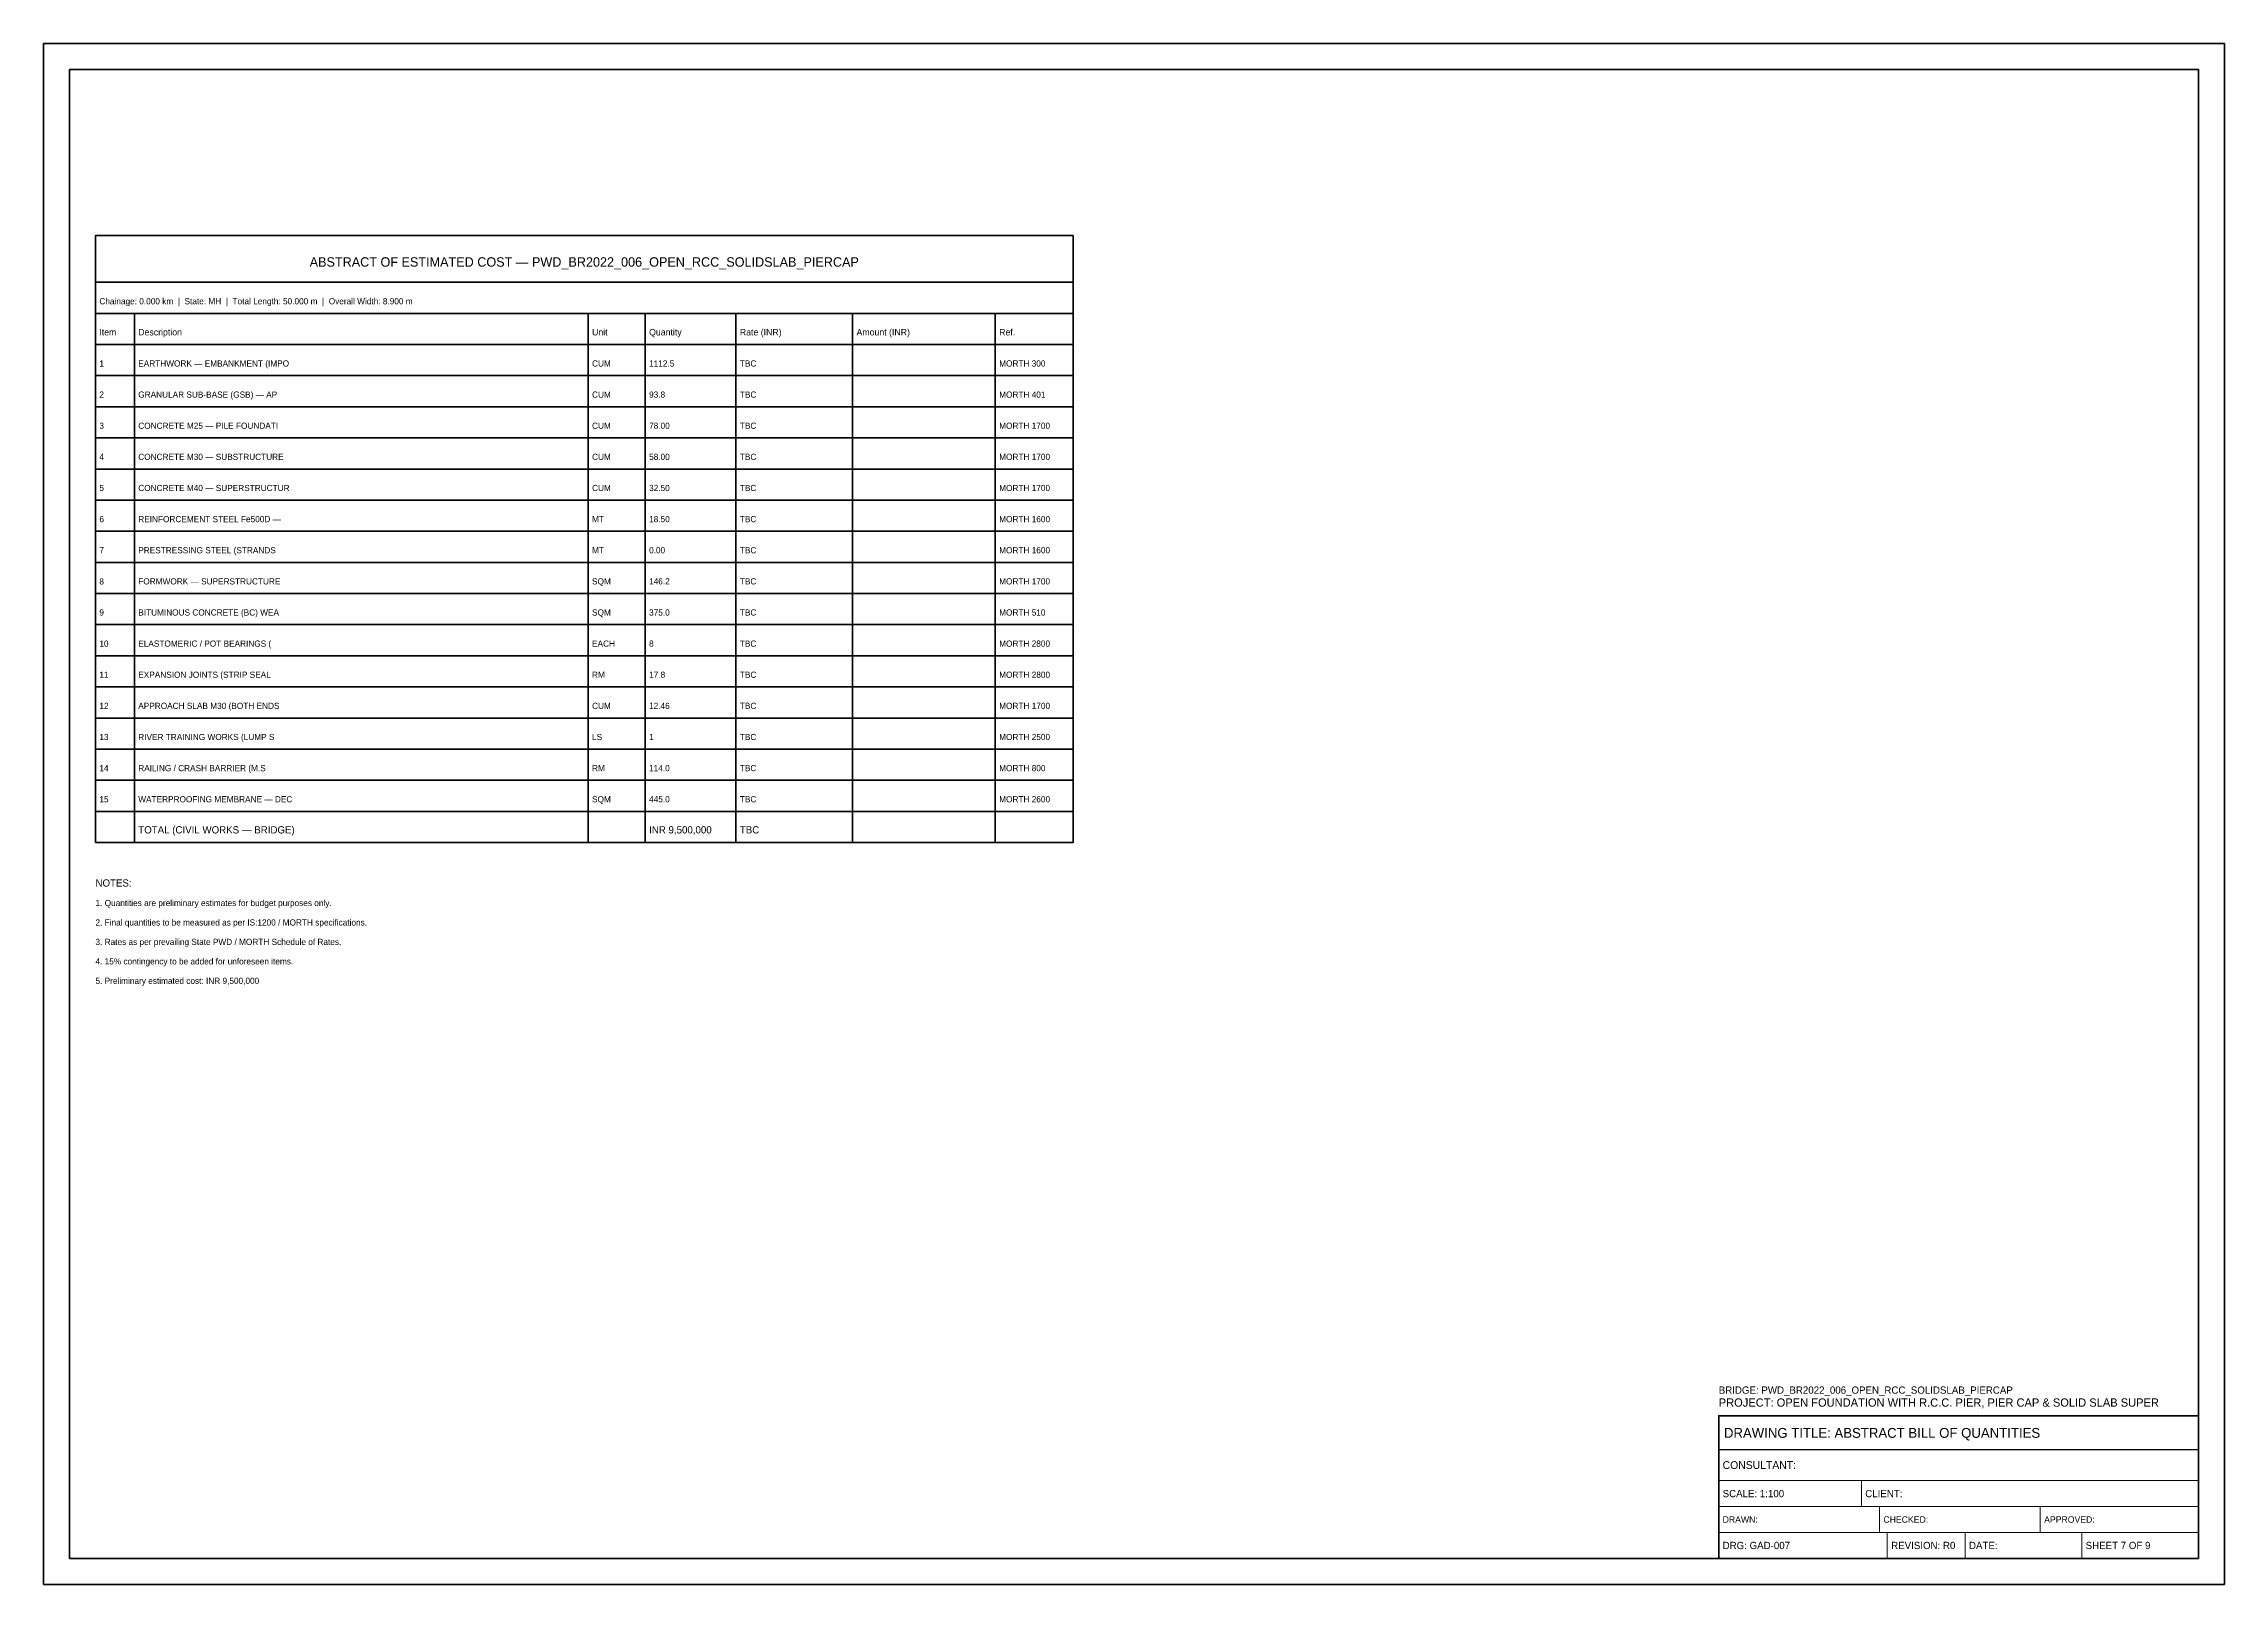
# Model space of a CAD drawing. Header units: metres. Extents: x 0 to 841, y 0 to 594.
import ezdxf
from ezdxf.enums import TextEntityAlignment as Align

# ---------------------------------------------------------------- set-up
doc = ezdxf.new("R2010")
doc.units = ezdxf.units.M
for name, color, linetype, lineweight in [('BORDER-INNER', 7, 'Continuous', 35), ('BORDER-OUTER', 7, 'Continuous', 70), ('TEXT-GENERAL', 7, 'Continuous', 18), ('TEXT-HEADER', 7, 'Continuous', 25), ('TEXT-SPEC', 7, 'Continuous', 13), ('TEXT-TITLE', 7, 'Continuous', 25), ('TITLEBLK-BOX', 7, 'Continuous', 50), ('TITLEBLK-TEXT', 7, 'Continuous', 18)]:
    doc.layers.add(name, color=color, linetype=linetype, lineweight=lineweight)

msp = doc.modelspace()

# ---------------------------------------------------------------- linework, layer by layer
at = {"layer": 'BORDER-INNER'}
msp.add_lwpolyline([(10, 10), (831, 10), (831, 584), (10, 584), (10, 10)], dxfattribs=at)
at = {"layer": 'BORDER-OUTER'}
msp.add_lwpolyline([(0, 0), (841, 0), (841, 594), (0, 594), (0, 0)], dxfattribs=at)
at = {"layer": 'TITLEBLK-BOX'}
for points in [[(20, 502), (397, 502), (397, 520), (20, 520), (20, 502)], [(20, 490), (397, 490), (397, 502), (20, 502), (20, 490)], [(20, 478), (35, 478), (35, 490), (20, 490), (20, 478)], [(35, 478), (210, 478), (210, 490), (35, 490), (35, 478)], [(210, 478), (232, 478), (232, 490), (210, 490), (210, 478)], [(232, 478), (267, 478), (267, 490), (232, 490), (232, 478)], [(267, 478), (312, 478), (312, 490), (267, 490), (267, 478)], [(312, 478), (367, 478), (367, 490), (312, 490), (312, 478)], [(367, 478), (397, 478), (397, 490), (367, 490), (367, 478)], [(20, 466), (35, 466), (35, 478), (20, 478), (20, 466)], [(35, 466), (210, 466), (210, 478), (35, 478), (35, 466)], [(210, 466), (232, 466), (232, 478), (210, 478), (210, 466)], [(232, 466), (267, 466), (267, 478), (232, 478), (232, 466)], [(267, 466), (312, 466), (312, 478), (267, 478), (267, 466)], [(312, 466), (367, 466), (367, 478), (312, 478), (312, 466)], [(367, 466), (397, 466), (397, 478), (367, 478), (367, 466)], [(20, 454), (35, 454), (35, 466), (20, 466), (20, 454)], [(35, 454), (210, 454), (210, 466), (35, 466), (35, 454)], [(210, 454), (232, 454), (232, 466), (210, 466), (210, 454)], [(232, 454), (267, 454), (267, 466), (232, 466), (232, 454)], [(267, 454), (312, 454), (312, 466), (267, 466), (267, 454)], [(312, 454), (367, 454), (367, 466), (312, 466), (312, 454)], [(367, 454), (397, 454), (397, 466), (367, 466), (367, 454)], [(20, 442), (35, 442), (35, 454), (20, 454), (20, 442)], [(35, 442), (210, 442), (210, 454), (35, 454), (35, 442)], [(210, 442), (232, 442), (232, 454), (210, 454), (210, 442)], [(232, 442), (267, 442), (267, 454), (232, 454), (232, 442)], [(267, 442), (312, 442), (312, 454), (267, 454), (267, 442)], [(312, 442), (367, 442), (367, 454), (312, 454), (312, 442)], [(367, 442), (397, 442), (397, 454), (367, 454), (367, 442)], [(20, 430), (35, 430), (35, 442), (20, 442), (20, 430)], [(35, 430), (210, 430), (210, 442), (35, 442), (35, 430)], [(210, 430), (232, 430), (232, 442), (210, 442), (210, 430)], [(232, 430), (267, 430), (267, 442), (232, 442), (232, 430)], [(267, 430), (312, 430), (312, 442), (267, 442), (267, 430)], [(312, 430), (367, 430), (367, 442), (312, 442), (312, 430)], [(367, 430), (397, 430), (397, 442), (367, 442), (367, 430)], [(20, 418), (35, 418), (35, 430), (20, 430), (20, 418)], [(35, 418), (210, 418), (210, 430), (35, 430), (35, 418)], [(210, 418), (232, 418), (232, 430), (210, 430), (210, 418)], [(232, 418), (267, 418), (267, 430), (232, 430), (232, 418)], [(267, 418), (312, 418), (312, 430), (267, 430), (267, 418)], [(312, 418), (367, 418), (367, 430), (312, 430), (312, 418)], [(367, 418), (397, 418), (397, 430), (367, 430), (367, 418)], [(20, 406), (35, 406), (35, 418), (20, 418), (20, 406)], [(35, 406), (210, 406), (210, 418), (35, 418), (35, 406)], [(210, 406), (232, 406), (232, 418), (210, 418), (210, 406)], [(232, 406), (267, 406), (267, 418), (232, 418), (232, 406)], [(267, 406), (312, 406), (312, 418), (267, 418), (267, 406)], [(312, 406), (367, 406), (367, 418), (312, 418), (312, 406)], [(367, 406), (397, 406), (397, 418), (367, 418), (367, 406)], [(20, 394), (35, 394), (35, 406), (20, 406), (20, 394)], [(35, 394), (210, 394), (210, 406), (35, 406), (35, 394)], [(210, 394), (232, 394), (232, 406), (210, 406), (210, 394)], [(232, 394), (267, 394), (267, 406), (232, 406), (232, 394)], [(267, 394), (312, 394), (312, 406), (267, 406), (267, 394)], [(312, 394), (367, 394), (367, 406), (312, 406), (312, 394)], [(367, 394), (397, 394), (397, 406), (367, 406), (367, 394)], [(20, 382), (35, 382), (35, 394), (20, 394), (20, 382)], [(35, 382), (210, 382), (210, 394), (35, 394), (35, 382)], [(210, 382), (232, 382), (232, 394), (210, 394), (210, 382)], [(232, 382), (267, 382), (267, 394), (232, 394), (232, 382)], [(267, 382), (312, 382), (312, 394), (267, 394), (267, 382)], [(312, 382), (367, 382), (367, 394), (312, 394), (312, 382)], [(367, 382), (397, 382), (397, 394), (367, 394), (367, 382)], [(20, 370), (35, 370), (35, 382), (20, 382), (20, 370)], [(35, 370), (210, 370), (210, 382), (35, 382), (35, 370)], [(210, 370), (232, 370), (232, 382), (210, 382), (210, 370)], [(232, 370), (267, 370), (267, 382), (232, 382), (232, 370)], [(267, 370), (312, 370), (312, 382), (267, 382), (267, 370)], [(312, 370), (367, 370), (367, 382), (312, 382), (312, 370)], [(367, 370), (397, 370), (397, 382), (367, 382), (367, 370)], [(20, 358), (35, 358), (35, 370), (20, 370), (20, 358)], [(35, 358), (210, 358), (210, 370), (35, 370), (35, 358)], [(210, 358), (232, 358), (232, 370), (210, 370), (210, 358)], [(232, 358), (267, 358), (267, 370), (232, 370), (232, 358)], [(267, 358), (312, 358), (312, 370), (267, 370), (267, 358)], [(312, 358), (367, 358), (367, 370), (312, 370), (312, 358)], [(367, 358), (397, 358), (397, 370), (367, 370), (367, 358)], [(20, 346), (35, 346), (35, 358), (20, 358), (20, 346)], [(35, 346), (210, 346), (210, 358), (35, 358), (35, 346)], [(210, 346), (232, 346), (232, 358), (210, 358), (210, 346)], [(232, 346), (267, 346), (267, 358), (232, 358), (232, 346)], [(267, 346), (312, 346), (312, 358), (267, 358), (267, 346)], [(312, 346), (367, 346), (367, 358), (312, 358), (312, 346)], [(367, 346), (397, 346), (397, 358), (367, 358), (367, 346)], [(20, 334), (35, 334), (35, 346), (20, 346), (20, 334)], [(35, 334), (210, 334), (210, 346), (35, 346), (35, 334)], [(210, 334), (232, 334), (232, 346), (210, 346), (210, 334)], [(232, 334), (267, 334), (267, 346), (232, 346), (232, 334)], [(267, 334), (312, 334), (312, 346), (267, 346), (267, 334)], [(312, 334), (367, 334), (367, 346), (312, 346), (312, 334)], [(367, 334), (397, 334), (397, 346), (367, 346), (367, 334)], [(20, 322), (35, 322), (35, 334), (20, 334), (20, 322)], [(35, 322), (210, 322), (210, 334), (35, 334), (35, 322)], [(210, 322), (232, 322), (232, 334), (210, 334), (210, 322)], [(232, 322), (267, 322), (267, 334), (232, 334), (232, 322)], [(267, 322), (312, 322), (312, 334), (267, 334), (267, 322)], [(312, 322), (367, 322), (367, 334), (312, 334), (312, 322)], [(367, 322), (397, 322), (397, 334), (367, 334), (367, 322)], [(20, 310), (35, 310), (35, 322), (20, 322), (20, 310)], [(35, 310), (210, 310), (210, 322), (35, 322), (35, 310)], [(210, 310), (232, 310), (232, 322), (210, 322), (210, 310)], [(232, 310), (267, 310), (267, 322), (232, 322), (232, 310)], [(267, 310), (312, 310), (312, 322), (267, 322), (267, 310)], [(312, 310), (367, 310), (367, 322), (312, 322), (312, 310)], [(367, 310), (397, 310), (397, 322), (367, 322), (367, 310)], [(20, 298), (35, 298), (35, 310), (20, 310), (20, 298)], [(35, 298), (210, 298), (210, 310), (35, 310), (35, 298)], [(210, 298), (232, 298), (232, 310), (210, 310), (210, 298)], [(232, 298), (267, 298), (267, 310), (232, 310), (232, 298)], [(267, 298), (312, 298), (312, 310), (267, 310), (267, 298)], [(312, 298), (367, 298), (367, 310), (312, 310), (312, 298)], [(367, 298), (397, 298), (397, 310), (367, 310), (367, 298)], [(20, 286), (35, 286), (35, 298), (20, 298), (20, 286)], [(35, 286), (210, 286), (210, 298), (35, 298), (35, 286)], [(210, 286), (232, 286), (232, 298), (210, 298), (210, 286)], [(232, 286), (267, 286), (267, 298), (232, 298), (232, 286)], [(267, 286), (312, 286), (312, 298), (267, 298), (267, 286)], [(312, 286), (367, 286), (367, 298), (312, 298), (312, 286)], [(367, 286), (397, 286), (397, 298), (367, 298), (367, 286)]]:
    msp.add_lwpolyline(points, dxfattribs=at)
at = {"layer": 'TITLEBLK-BOX', "lineweight": 50}
msp.add_lwpolyline([(646, 10), (831, 10), (831, 65), (646, 65), (646, 10)], dxfattribs=at)
at = {"layer": 'TITLEBLK-BOX', "lineweight": 30}
msp.add_lwpolyline([(646, 52), (831, 52), (831, 65), (646, 65), (646, 52)], dxfattribs=at)
at = {"layer": 'TITLEBLK-BOX', "lineweight": 18}
for points in [[(646, 40), (831, 40), (831, 52), (646, 52), (646, 40)], [(646, 30), (701, 30), (701, 40), (646, 40), (646, 30)], [(701, 30), (831, 30), (831, 40), (701, 40), (701, 30)], [(646, 20), (708, 20), (708, 30), (646, 30), (646, 20)], [(708, 20), (770, 20), (770, 30), (708, 30), (708, 20)], [(770, 20), (831, 20), (831, 30), (770, 30), (770, 20)], [(646, 10), (711, 10), (711, 20), (646, 20), (646, 10)], [(711, 10), (741, 10), (741, 20), (711, 20), (711, 10)], [(741, 10), (786, 10), (786, 20), (741, 20), (741, 10)], [(786, 10), (831, 10), (831, 20), (786, 20), (786, 10)]]:
    msp.add_lwpolyline(points, dxfattribs=at)

# ---------------------------------------------------------------- texts
at = {"layer": 'TEXT-GENERAL'}
for s, height, p in [('Chainage: 0.000 km  |  State: MH  |  Total Length: 50.000 m  |  Overall Width: 8.900 m', 2.38, (21.5, 493.5)), ('Item', 2.52, (21.5, 481.5)), ('Description', 2.52, (36.5, 481.5)), ('Unit', 2.52, (211.5, 481.5)), ('Quantity', 2.52, (233.5, 481.5)), ('Rate (INR)', 2.52, (268.5, 481.5)), ('Amount (INR)', 2.52, (313.5, 481.5)), ('Ref.', 2.52, (368.5, 481.5)), ('1', 2.38, (21.5, 469.5)), ('EARTHWORK — EMBANKMENT (IMPO', 2.38, (36.5, 469.5)), ('CUM', 2.38, (211.5, 469.5)), ('1112.5', 2.38, (233.5, 469.5)), ('TBC', 2.38, (268.5, 469.5)), ('MORTH 300', 2.38, (368.5, 469.5)), ('2', 2.38, (21.5, 457.5)), ('GRANULAR SUB-BASE (GSB) — AP', 2.38, (36.5, 457.5)), ('CUM', 2.38, (211.5, 457.5)), ('93.8', 2.38, (233.5, 457.5)), ('TBC', 2.38, (268.5, 457.5)), ('MORTH 401', 2.38, (368.5, 457.5)), ('3', 2.38, (21.5, 445.5)), ('CONCRETE M25 — PILE FOUNDATI', 2.38, (36.5, 445.5)), ('CUM', 2.38, (211.5, 445.5)), ('78.00', 2.38, (233.5, 445.5)), ('TBC', 2.38, (268.5, 445.5)), ('MORTH 1700', 2.38, (368.5, 445.5)), ('4', 2.38, (21.5, 433.5)), ('CONCRETE M30 — SUBSTRUCTURE ', 2.38, (36.5, 433.5)), ('CUM', 2.38, (211.5, 433.5)), ('58.00', 2.38, (233.5, 433.5)), ('TBC', 2.38, (268.5, 433.5)), ('MORTH 1700', 2.38, (368.5, 433.5)), ('5', 2.38, (21.5, 421.5)), ('CONCRETE M40 — SUPERSTRUCTUR', 2.38, (36.5, 421.5)), ('CUM', 2.38, (211.5, 421.5)), ('32.50', 2.38, (233.5, 421.5)), ('TBC', 2.38, (268.5, 421.5)), ('MORTH 1700', 2.38, (368.5, 421.5)), ('6', 2.38, (21.5, 409.5)), ('REINFORCEMENT STEEL Fe500D —', 2.38, (36.5, 409.5)), ('MT', 2.38, (211.5, 409.5)), ('18.50', 2.38, (233.5, 409.5)), ('TBC', 2.38, (268.5, 409.5)), ('MORTH 1600', 2.38, (368.5, 409.5)), ('7', 2.38, (21.5, 397.5)), ('PRESTRESSING STEEL (STRANDS ', 2.38, (36.5, 397.5)), ('MT', 2.38, (211.5, 397.5)), ('0.00', 2.38, (233.5, 397.5)), ('TBC', 2.38, (268.5, 397.5)), ('MORTH 1600', 2.38, (368.5, 397.5)), ('8', 2.38, (21.5, 385.5)), ('FORMWORK — SUPERSTRUCTURE', 2.38, (36.5, 385.5)), ('SQM', 2.38, (211.5, 385.5)), ('146.2', 2.38, (233.5, 385.5)), ('TBC', 2.38, (268.5, 385.5)), ('MORTH 1700', 2.38, (368.5, 385.5)), ('9', 2.38, (21.5, 373.5)), ('BITUMINOUS CONCRETE (BC) WEA', 2.38, (36.5, 373.5)), ('SQM', 2.38, (211.5, 373.5)), ('375.0', 2.38, (233.5, 373.5)), ('TBC', 2.38, (268.5, 373.5)), ('MORTH 510', 2.38, (368.5, 373.5)), ('10', 2.38, (21.5, 361.5)), ('ELASTOMERIC / POT BEARINGS (', 2.38, (36.5, 361.5)), ('EACH', 2.38, (211.5, 361.5)), ('8', 2.38, (233.5, 361.5)), ('TBC', 2.38, (268.5, 361.5)), ('MORTH 2800', 2.38, (368.5, 361.5)), ('11', 2.38, (21.5, 349.5)), ('EXPANSION JOINTS (STRIP SEAL', 2.38, (36.5, 349.5)), ('RM', 2.38, (211.5, 349.5)), ('17.8', 2.38, (233.5, 349.5)), ('TBC', 2.38, (268.5, 349.5)), ('MORTH 2800', 2.38, (368.5, 349.5)), ('12', 2.38, (21.5, 337.5)), ('APPROACH SLAB M30 (BOTH ENDS', 2.38, (36.5, 337.5)), ('CUM', 2.38, (211.5, 337.5)), ('12.46', 2.38, (233.5, 337.5)), ('TBC', 2.38, (268.5, 337.5)), ('MORTH 1700', 2.38, (368.5, 337.5)), ('RIVER TRAINING WORKS (LUMP S', 2.38, (36.5, 325.5)), ('13', 2.38, (21.5, 325.5)), ('LS', 2.38, (211.5, 325.5)), ('1', 2.38, (233.5, 325.5)), ('TBC', 2.38, (268.5, 325.5)), ('MORTH 2500', 2.38, (368.5, 325.5)), ('14', 2.38, (21.5, 313.5)), ('RAILING / CRASH BARRIER (M.S', 2.38, (36.5, 313.5)), ('RM', 2.38, (211.5, 313.5)), ('114.0', 2.38, (233.5, 313.5)), ('TBC', 2.38, (268.5, 313.5)), ('MORTH 800', 2.38, (368.5, 313.5)), ('15', 2.38, (21.5, 301.5)), ('WATERPROOFING MEMBRANE — DEC', 2.38, (36.5, 301.5)), ('SQM', 2.38, (211.5, 301.5)), ('445.0', 2.38, (233.5, 301.5)), ('TBC', 2.38, (268.5, 301.5)), ('MORTH 2600', 2.38, (368.5, 301.5)), ('TOTAL (CIVIL WORKS — BRIDGE)', 2.8, (36.5, 289.5)), ('INR 9,500,000', 2.8, (233.5, 289.5)), ('TBC', 2.8, (268.5, 289.5)), ('NOTES:', 2.8, (20, 269))]:
    msp.add_text(s, height=height, dxfattribs=at).set_placement(p)
at = {"layer": 'TEXT-HEADER'}
msp.add_text('ABSTRACT OF ESTIMATED COST — PWD_BR2022_006_OPEN_RCC_SOLIDSLAB_PIERCAP', height=3.64, dxfattribs=at).set_placement((208.5, 508), align=Align.CENTER)
msp.add_text('INR 9,500,000', height=2.8, dxfattribs=at).set_placement((233.5, 289.5))
at = {"layer": 'TEXT-SPEC'}
for s, p in [('1. Quantities are preliminary estimates for budget purposes only.', (20, 261.5)), ('2. Final quantities to be measured as per IS:1200 / MORTH specifications.', (20, 254)), ('3. Rates as per prevailing State PWD / MORTH Schedule of Rates.', (20, 246.5)), ('4. 15% contingency to be added for unforeseen items.', (20, 239)), ('5. Preliminary estimated cost: INR 9,500,000', (20, 231.5))]:
    msp.add_text(s, height=2.38, dxfattribs=at).set_placement(p)
at = {"layer": 'TEXT-TITLE'}
for s, height, p in [('PROJECT: OPEN FOUNDATION WITH R.C.C. PIER, PIER CAP & SOLID SLAB SUPER', 3.2, (646, 68.5)), ('DRAWING TITLE: ABSTRACT BILL OF QUANTITIES', 3.8, (648, 56.5))]:
    msp.add_text(s, height=height, dxfattribs=at).set_placement(p)
at = {"layer": 'TITLEBLK-TEXT'}
for s, height, p in [('BRIDGE: PWD_BR2022_006_OPEN_RCC_SOLIDSLAB_PIERCAP', 2.8, (646, 73.5)), ('CONSULTANT: ', 3, (647.5, 44.5)), ('SCALE: 1:100', 2.8, (647.5, 33.6)), ('CLIENT: ', 2.8, (702.5, 33.6)), ('DRAWN: ', 2.5, (647.5, 23.75)), ('CHECKED: ', 2.5, (709.5, 23.75)), ('APPROVED: ', 2.5, (771.5, 23.75)), ('DRG: GAD-007', 2.8, (647.5, 13.6)), ('REVISION: R0', 2.8, (712.5, 13.6)), ('DATE: ', 2.8, (742.5, 13.6)), ('SHEET 7 OF 9', 2.8, (787.5, 13.6))]:
    msp.add_text(s, height=height, dxfattribs=at).set_placement(p)

doc.saveas('drawing.dxf')
